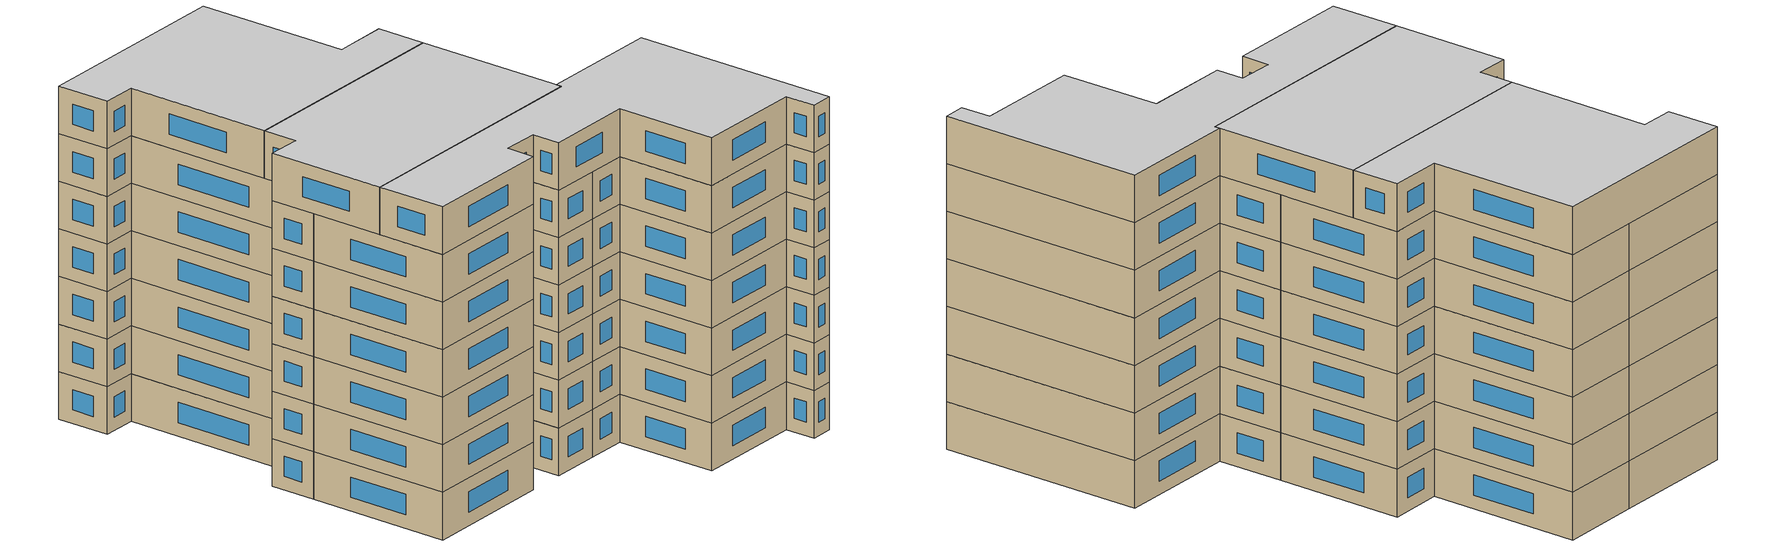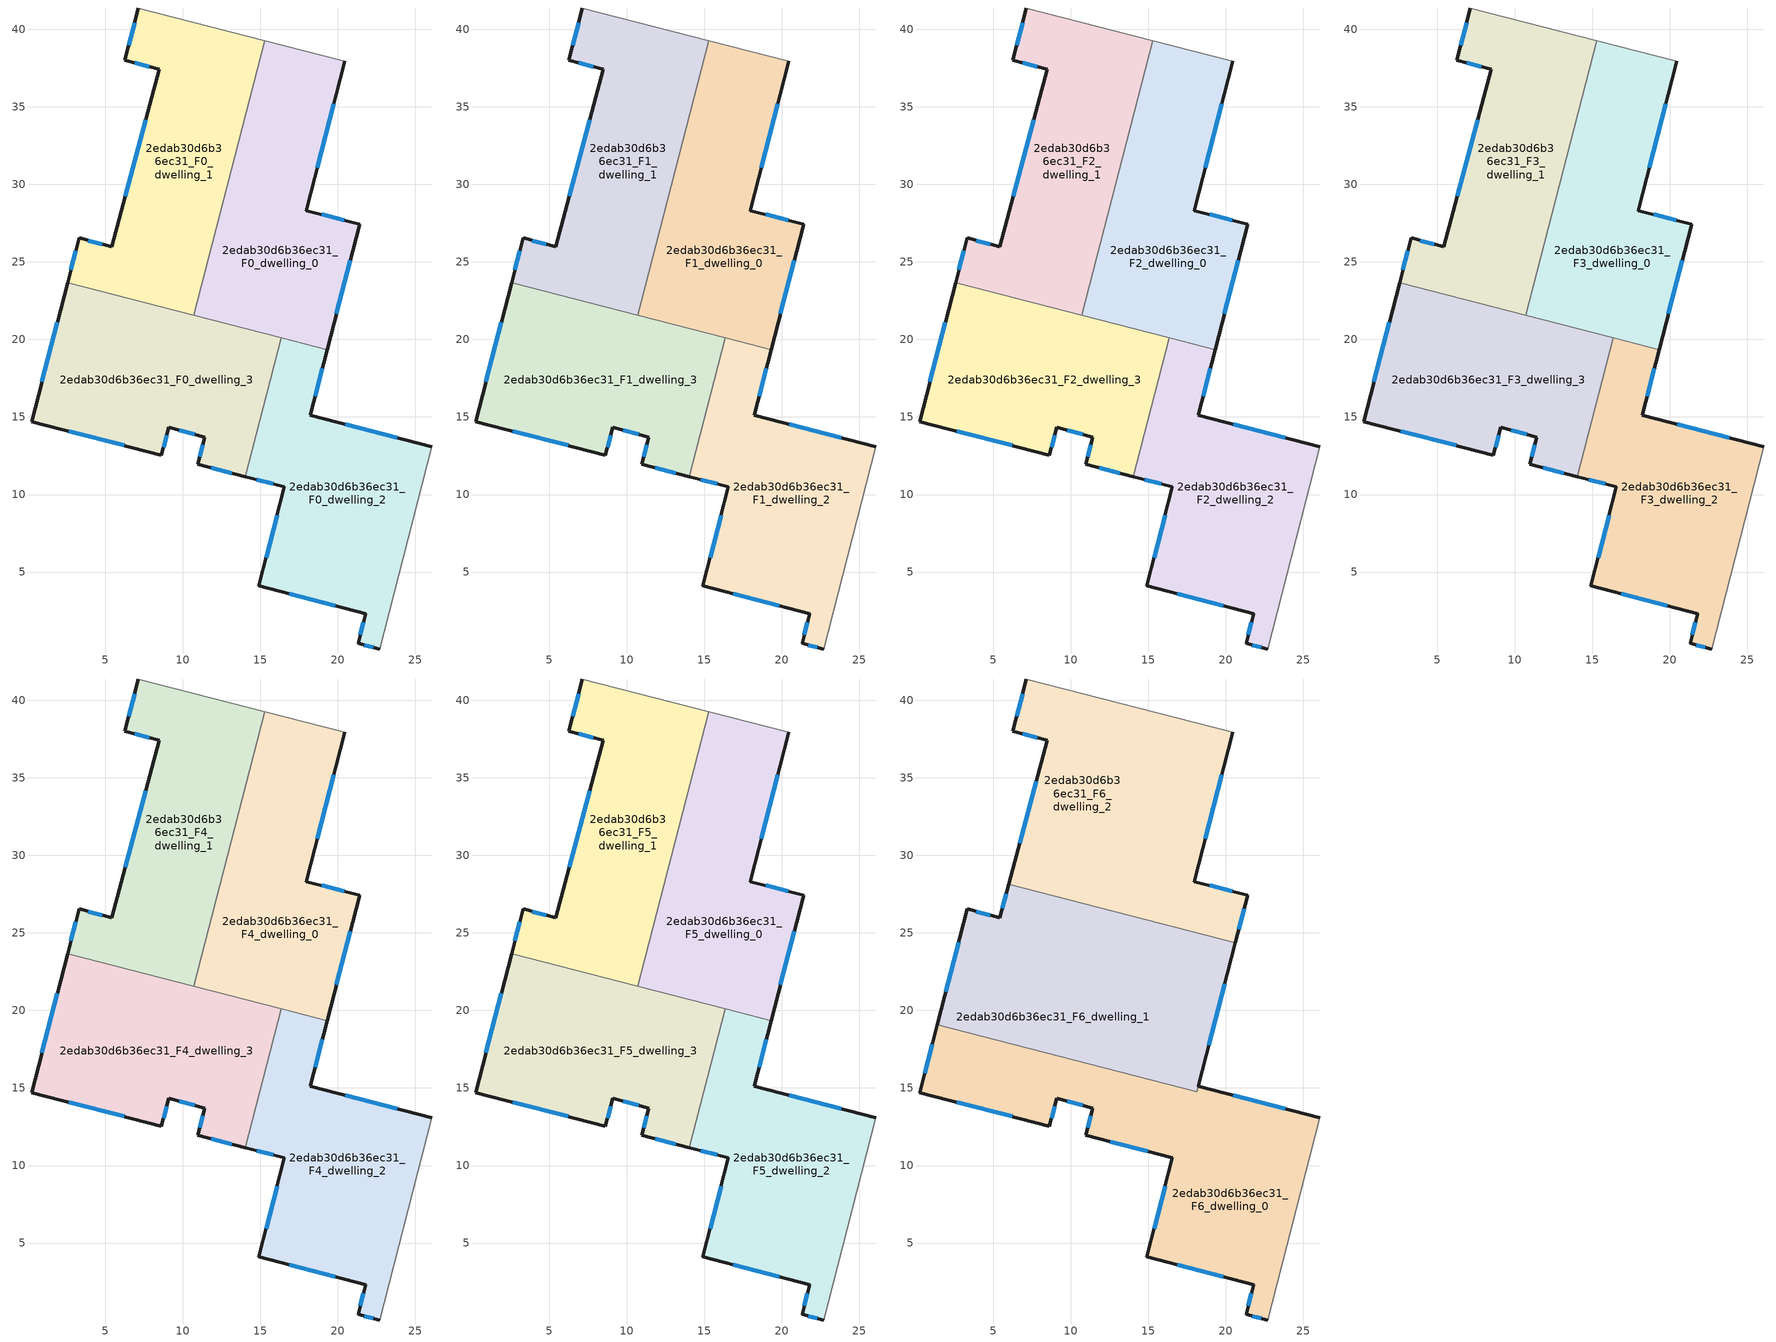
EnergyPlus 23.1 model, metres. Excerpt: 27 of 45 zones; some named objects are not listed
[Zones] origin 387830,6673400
2edab30d6b36ec31_F0_dwelling_0
 floor ground (EU_floor_Construction): 20.46,37.94 17.98,28.31 21.41,27.43 19.32,19.35 10.72,21.57 15.28,39.28 z0
 wall outside (EU_wall_Construction): 19.32,19.35 21.41,27.43 17.98,28.31 20.46,37.94 z0:3
 wall adiabatic (EU_wall_Construction): 20.46,37.94 15.28,39.28 z0:3
 wall to 2edab30d6b36ec31_F0_dwelling_1 (EU_wall_Construction): 15.28,39.28 10.72,21.57 z0:3
 wall to 2edab30d6b36ec31_F0_dwelling_3 (EU_wall_Construction): 10.72,21.57 16.35,20.11 z0:3
 wall to 2edab30d6b36ec31_F0_dwelling_2 (EU_wall_Construction): 16.35,20.11 19.32,19.35 z0:3
 window (EU_Window_Construction): 18.69,31.06 19.75,35.19 / 20.43,27.68 18.96,28.06 / 19.92,21.66 20.81,25.12 z0.86:2.14
2edab30d6b36ec31_F0_dwelling_1
 floor ground (EU_floor_Construction): 15.28,39.28 10.72,21.57 2.57,23.67 3.32,26.55 5.42,25.97 8.49,37.43 6.27,38 7.14,41.38 z0
 wall outside (EU_wall_Construction): 7.14,41.38 6.27,38 8.49,37.43 5.42,25.97 3.32,26.55 2.57,23.67 z0:3
 wall adiabatic (EU_wall_Construction): 15.28,39.28 7.14,41.38 z0:3
 wall to 2edab30d6b36ec31_F0_dwelling_3 (EU_wall_Construction): 2.57,23.67 10.72,21.57 z0:3
 window (EU_Window_Construction): 7.61,34.15 6.3,29.24 / 6.9,37.84 7.85,37.59 / 6.89,40.41 6.52,38.96 / 3.1,25.72 2.79,24.49 / 4.82,26.13 3.92,26.38 z0.86:2.14
2edab30d6b36ec31_F0_dwelling_2
 floor ground (EU_floor_Construction): 19.32,19.35 18.23,15.12 26.06,13.1 22.7,0.04 21.31,0.39 21.79,2.33 14.91,4.1 16.55,10.5 14.04,11.15 16.35,20.11 z0
 wall outside (EU_wall_Construction): 14.04,11.15 16.55,10.5 14.91,4.1 21.79,2.33 21.31,0.39 22.7,0.04 / 26.06,13.1 18.23,15.12 19.32,19.35 z0:3
 wall to 2edab30d6b36ec31_F0_dwelling_3 (EU_wall_Construction): 16.35,20.11 14.04,11.15 z0:3
 wall adiabatic (EU_wall_Construction): 22.7,0.04 26.06,13.1 z0:3
 window (EU_Window_Construction): 21.65,1.77 21.45,0.95 / 16.87,3.59 19.82,2.83 / 16.08,8.67 15.38,5.93 / 14.76,10.96 15.84,10.69 / 18.54,16.32 19.01,18.14 / 23.82,13.67 20.47,14.54 / 21.7,0.29 22.3,0.14 z0.86:2.14
2edab30d6b36ec31_F0_dwelling_3
 floor ground (EU_floor_Construction): 16.35,20.11 14.04,11.15 10.97,11.94 11.42,13.71 9.11,14.33 8.62,12.54 0.26,14.7 2.57,23.67 z0
 wall outside (EU_wall_Construction): 2.57,23.67 0.26,14.7 8.62,12.54 9.11,14.33 11.42,13.71 10.97,11.94 14.04,11.15 z0:3
 window (EU_Window_Construction): 8.76,13.06 8.97,13.82 / 2.65,14.08 6.23,13.16 / 1.91,21.1 0.92,17.26 / 11.84,11.71 13.16,11.37 / 11.29,13.2 11.1,12.44 / 9.77,14.15 10.76,13.89 z0.86:2.14
2edab30d6b36ec31_F1_dwelling_0
 floor to 2edab30d6b36ec31_F0_dwelling_0 (EU_floor_Construction): 20.46,37.94 17.98,28.31 21.41,27.43 19.32,19.35 10.72,21.57 15.28,39.28 z3
 wall outside (EU_wall_Construction): 19.32,19.35 21.41,27.43 17.98,28.31 20.46,37.94 z3:6
 wall adiabatic (EU_wall_Construction): 20.46,37.94 15.28,39.28 z3:6
 wall to 2edab30d6b36ec31_F1_dwelling_1 (EU_wall_Construction): 15.28,39.28 10.72,21.57 z3:6
 wall to 2edab30d6b36ec31_F1_dwelling_3 (EU_wall_Construction): 10.72,21.57 16.35,20.11 z3:6
 wall to 2edab30d6b36ec31_F1_dwelling_2 (EU_wall_Construction): 16.35,20.11 19.32,19.35 z3:6
 window (EU_Window_Construction): 18.69,31.06 19.75,35.19 / 20.43,27.68 18.96,28.06 / 19.92,21.66 20.81,25.12 z3.86:5.14
2edab30d6b36ec31_F1_dwelling_1
 floor to 2edab30d6b36ec31_F0_dwelling_1 (EU_floor_Construction): 15.28,39.28 10.72,21.57 2.57,23.67 3.32,26.55 5.42,25.97 8.49,37.43 6.27,38 7.14,41.38 z3
 wall outside (EU_wall_Construction): 7.14,41.38 6.27,38 8.49,37.43 5.42,25.97 3.32,26.55 2.57,23.67 z3:6
 wall adiabatic (EU_wall_Construction): 15.28,39.28 7.14,41.38 z3:6
 wall to 2edab30d6b36ec31_F1_dwelling_3 (EU_wall_Construction): 2.57,23.67 10.72,21.57 z3:6
 window (EU_Window_Construction): 7.61,34.15 6.3,29.24 / 6.9,37.84 7.85,37.59 / 6.89,40.41 6.52,38.96 / 3.1,25.72 2.79,24.49 / 4.82,26.13 3.92,26.38 z3.86:5.14
2edab30d6b36ec31_F1_dwelling_2
 floor to 2edab30d6b36ec31_F0_dwelling_2 (EU_floor_Construction): 19.32,19.35 18.23,15.12 26.06,13.1 22.7,0.04 21.31,0.39 21.79,2.33 14.91,4.1 16.55,10.5 14.04,11.15 16.35,20.11 z3
 wall outside (EU_wall_Construction): 14.04,11.15 16.55,10.5 14.91,4.1 21.79,2.33 21.31,0.39 22.7,0.04 / 26.06,13.1 18.23,15.12 19.32,19.35 z3:6
 wall to 2edab30d6b36ec31_F1_dwelling_3 (EU_wall_Construction): 16.35,20.11 14.04,11.15 z3:6
 wall adiabatic (EU_wall_Construction): 22.7,0.04 26.06,13.1 z3:6
 window (EU_Window_Construction): 21.65,1.77 21.45,0.95 / 16.87,3.59 19.82,2.83 / 16.08,8.67 15.38,5.93 / 14.76,10.96 15.84,10.69 / 18.54,16.32 19.01,18.14 / 23.82,13.67 20.47,14.54 / 21.7,0.29 22.3,0.14 z3.86:5.14
2edab30d6b36ec31_F1_dwelling_3
 floor to 2edab30d6b36ec31_F0_dwelling_3 (EU_floor_Construction): 16.35,20.11 14.04,11.15 10.97,11.94 11.42,13.71 9.11,14.33 8.62,12.54 0.26,14.7 2.57,23.67 z3
 wall outside (EU_wall_Construction): 2.57,23.67 0.26,14.7 8.62,12.54 9.11,14.33 11.42,13.71 10.97,11.94 14.04,11.15 z3:6
 window (EU_Window_Construction): 8.76,13.06 8.97,13.82 / 2.65,14.08 6.23,13.16 / 1.91,21.1 0.92,17.26 / 11.84,11.71 13.16,11.37 / 11.29,13.2 11.1,12.44 / 9.77,14.15 10.76,13.89 z3.86:5.14
2edab30d6b36ec31_F2_dwelling_0
 floor to 2edab30d6b36ec31_F1_dwelling_0 (EU_floor_Construction): 20.46,37.94 17.98,28.31 21.41,27.43 19.32,19.35 10.72,21.57 15.28,39.28 z6
 wall outside (EU_wall_Construction): 19.32,19.35 21.41,27.43 17.98,28.31 20.46,37.94 z6:9
 wall adiabatic (EU_wall_Construction): 20.46,37.94 15.28,39.28 z6:9
 wall to 2edab30d6b36ec31_F2_dwelling_1 (EU_wall_Construction): 15.28,39.28 10.72,21.57 z6:9
 wall to 2edab30d6b36ec31_F2_dwelling_3 (EU_wall_Construction): 10.72,21.57 16.35,20.11 z6:9
 wall to 2edab30d6b36ec31_F2_dwelling_2 (EU_wall_Construction): 16.35,20.11 19.32,19.35 z6:9
 window (EU_Window_Construction): 18.69,31.06 19.75,35.19 / 20.43,27.68 18.96,28.06 / 19.92,21.66 20.81,25.12 z6.86:8.14
2edab30d6b36ec31_F2_dwelling_1
 floor to 2edab30d6b36ec31_F1_dwelling_1 (EU_floor_Construction): 15.28,39.28 10.72,21.57 2.57,23.67 3.32,26.55 5.42,25.97 8.49,37.43 6.27,38 7.14,41.38 z6
 wall outside (EU_wall_Construction): 7.14,41.38 6.27,38 8.49,37.43 5.42,25.97 3.32,26.55 2.57,23.67 z6:9
 wall adiabatic (EU_wall_Construction): 15.28,39.28 7.14,41.38 z6:9
 wall to 2edab30d6b36ec31_F2_dwelling_3 (EU_wall_Construction): 2.57,23.67 10.72,21.57 z6:9
 window (EU_Window_Construction): 7.61,34.15 6.3,29.24 / 6.9,37.84 7.85,37.59 / 6.89,40.41 6.52,38.96 / 3.1,25.72 2.79,24.49 / 4.82,26.13 3.92,26.38 z6.86:8.14
2edab30d6b36ec31_F2_dwelling_2
 floor to 2edab30d6b36ec31_F1_dwelling_2 (EU_floor_Construction): 19.32,19.35 18.23,15.12 26.06,13.1 22.7,0.04 21.31,0.39 21.79,2.33 14.91,4.1 16.55,10.5 14.04,11.15 16.35,20.11 z6
 wall outside (EU_wall_Construction): 14.04,11.15 16.55,10.5 14.91,4.1 21.79,2.33 21.31,0.39 22.7,0.04 / 26.06,13.1 18.23,15.12 19.32,19.35 z6:9
 wall to 2edab30d6b36ec31_F2_dwelling_3 (EU_wall_Construction): 16.35,20.11 14.04,11.15 z6:9
 wall adiabatic (EU_wall_Construction): 22.7,0.04 26.06,13.1 z6:9
 window (EU_Window_Construction): 21.65,1.77 21.45,0.95 / 16.87,3.59 19.82,2.83 / 16.08,8.67 15.38,5.93 / 14.76,10.96 15.84,10.69 / 18.54,16.32 19.01,18.14 / 23.82,13.67 20.47,14.54 / 21.7,0.29 22.3,0.14 z6.86:8.14
2edab30d6b36ec31_F2_dwelling_3
 floor to 2edab30d6b36ec31_F1_dwelling_3 (EU_floor_Construction): 16.35,20.11 14.04,11.15 10.97,11.94 11.42,13.71 9.11,14.33 8.62,12.54 0.26,14.7 2.57,23.67 z6
 wall outside (EU_wall_Construction): 2.57,23.67 0.26,14.7 8.62,12.54 9.11,14.33 11.42,13.71 10.97,11.94 14.04,11.15 z6:9
 window (EU_Window_Construction): 8.76,13.06 8.97,13.82 / 2.65,14.08 6.23,13.16 / 1.91,21.1 0.92,17.26 / 11.84,11.71 13.16,11.37 / 11.29,13.2 11.1,12.44 / 9.77,14.15 10.76,13.89 z6.86:8.14
2edab30d6b36ec31_F3_dwelling_0
 floor to 2edab30d6b36ec31_F2_dwelling_0 (EU_floor_Construction): 20.46,37.94 17.98,28.31 21.41,27.43 19.32,19.35 10.72,21.57 15.28,39.28 z9
 wall outside (EU_wall_Construction): 19.32,19.35 21.41,27.43 17.98,28.31 20.46,37.94 z9:12
 wall adiabatic (EU_wall_Construction): 20.46,37.94 15.28,39.28 z9:12
 wall to 2edab30d6b36ec31_F3_dwelling_1 (EU_wall_Construction): 15.28,39.28 10.72,21.57 z9:12
 wall to 2edab30d6b36ec31_F3_dwelling_3 (EU_wall_Construction): 10.72,21.57 16.35,20.11 z9:12
 wall to 2edab30d6b36ec31_F3_dwelling_2 (EU_wall_Construction): 16.35,20.11 19.32,19.35 z9:12
 window (EU_Window_Construction): 18.69,31.06 19.75,35.19 / 20.43,27.68 18.96,28.06 / 19.92,21.66 20.81,25.12 z9.86:11.14
2edab30d6b36ec31_F3_dwelling_1
 floor to 2edab30d6b36ec31_F2_dwelling_1 (EU_floor_Construction): 15.28,39.28 10.72,21.57 2.57,23.67 3.32,26.55 5.42,25.97 8.49,37.43 6.27,38 7.14,41.38 z9
 wall outside (EU_wall_Construction): 7.14,41.38 6.27,38 8.49,37.43 5.42,25.97 3.32,26.55 2.57,23.67 z9:12
 wall adiabatic (EU_wall_Construction): 15.28,39.28 7.14,41.38 z9:12
 wall to 2edab30d6b36ec31_F3_dwelling_3 (EU_wall_Construction): 2.57,23.67 10.72,21.57 z9:12
 window (EU_Window_Construction): 7.61,34.15 6.3,29.24 / 6.9,37.84 7.85,37.59 / 6.89,40.41 6.52,38.96 / 3.1,25.72 2.79,24.49 / 4.82,26.13 3.92,26.38 z9.86:11.14
2edab30d6b36ec31_F3_dwelling_2
 floor to 2edab30d6b36ec31_F2_dwelling_2 (EU_floor_Construction): 19.32,19.35 18.23,15.12 26.06,13.1 22.7,0.04 21.31,0.39 21.79,2.33 14.91,4.1 16.55,10.5 14.04,11.15 16.35,20.11 z9
 wall outside (EU_wall_Construction): 14.04,11.15 16.55,10.5 14.91,4.1 21.79,2.33 21.31,0.39 22.7,0.04 / 26.06,13.1 18.23,15.12 19.32,19.35 z9:12
 wall to 2edab30d6b36ec31_F3_dwelling_3 (EU_wall_Construction): 16.35,20.11 14.04,11.15 z9:12
 wall adiabatic (EU_wall_Construction): 22.7,0.04 26.06,13.1 z9:12
 window (EU_Window_Construction): 21.65,1.77 21.45,0.95 / 16.87,3.59 19.82,2.83 / 16.08,8.67 15.38,5.93 / 14.76,10.96 15.84,10.69 / 18.54,16.32 19.01,18.14 / 23.82,13.67 20.47,14.54 / 21.7,0.29 22.3,0.14 z9.86:11.14
2edab30d6b36ec31_F3_dwelling_3
 floor to 2edab30d6b36ec31_F2_dwelling_3 (EU_floor_Construction): 16.35,20.11 14.04,11.15 10.97,11.94 11.42,13.71 9.11,14.33 8.62,12.54 0.26,14.7 2.57,23.67 z9
 wall outside (EU_wall_Construction): 2.57,23.67 0.26,14.7 8.62,12.54 9.11,14.33 11.42,13.71 10.97,11.94 14.04,11.15 z9:12
 window (EU_Window_Construction): 8.76,13.06 8.97,13.82 / 2.65,14.08 6.23,13.16 / 1.91,21.1 0.92,17.26 / 11.84,11.71 13.16,11.37 / 11.29,13.2 11.1,12.44 / 9.77,14.15 10.76,13.89 z9.86:11.14
2edab30d6b36ec31_F4_dwelling_0
 floor to 2edab30d6b36ec31_F3_dwelling_0 (EU_floor_Construction): 20.46,37.94 17.98,28.31 21.41,27.43 19.32,19.35 10.72,21.57 15.28,39.28 z12
 wall outside (EU_wall_Construction): 19.32,19.35 21.41,27.43 17.98,28.31 20.46,37.94 z12:15
 wall adiabatic (EU_wall_Construction): 20.46,37.94 15.28,39.28 z12:15
 wall to 2edab30d6b36ec31_F4_dwelling_1 (EU_wall_Construction): 15.28,39.28 10.72,21.57 z12:15
 wall to 2edab30d6b36ec31_F4_dwelling_3 (EU_wall_Construction): 10.72,21.57 16.35,20.11 z12:15
 wall to 2edab30d6b36ec31_F4_dwelling_2 (EU_wall_Construction): 16.35,20.11 19.32,19.35 z12:15
 window (EU_Window_Construction): 18.69,31.06 19.75,35.19 / 20.43,27.68 18.96,28.06 / 19.92,21.66 20.81,25.12 z12.86:14.14
2edab30d6b36ec31_F4_dwelling_1
 floor to 2edab30d6b36ec31_F3_dwelling_1 (EU_floor_Construction): 15.28,39.28 10.72,21.57 2.57,23.67 3.32,26.55 5.42,25.97 8.49,37.43 6.27,38 7.14,41.38 z12
 wall outside (EU_wall_Construction): 7.14,41.38 6.27,38 8.49,37.43 5.42,25.97 3.32,26.55 2.57,23.67 z12:15
 wall adiabatic (EU_wall_Construction): 15.28,39.28 7.14,41.38 z12:15
 wall to 2edab30d6b36ec31_F4_dwelling_3 (EU_wall_Construction): 2.57,23.67 10.72,21.57 z12:15
 window (EU_Window_Construction): 7.61,34.15 6.3,29.24 / 6.9,37.84 7.85,37.59 / 6.89,40.41 6.52,38.96 / 3.1,25.72 2.79,24.49 / 4.82,26.13 3.92,26.38 z12.86:14.14
2edab30d6b36ec31_F4_dwelling_2
 floor to 2edab30d6b36ec31_F3_dwelling_2 (EU_floor_Construction): 19.32,19.35 18.23,15.12 26.06,13.1 22.7,0.04 21.31,0.39 21.79,2.33 14.91,4.1 16.55,10.5 14.04,11.15 16.35,20.11 z12
 wall outside (EU_wall_Construction): 14.04,11.15 16.55,10.5 14.91,4.1 21.79,2.33 21.31,0.39 22.7,0.04 / 26.06,13.1 18.23,15.12 19.32,19.35 z12:15
 wall to 2edab30d6b36ec31_F4_dwelling_3 (EU_wall_Construction): 16.35,20.11 14.04,11.15 z12:15
 wall adiabatic (EU_wall_Construction): 22.7,0.04 26.06,13.1 z12:15
 window (EU_Window_Construction): 21.65,1.77 21.45,0.95 / 16.87,3.59 19.82,2.83 / 16.08,8.67 15.38,5.93 / 14.76,10.96 15.84,10.69 / 18.54,16.32 19.01,18.14 / 23.82,13.67 20.47,14.54 / 21.7,0.29 22.3,0.14 z12.86:14.14
2edab30d6b36ec31_F4_dwelling_3
 floor to 2edab30d6b36ec31_F3_dwelling_3 (EU_floor_Construction): 16.35,20.11 14.04,11.15 10.97,11.94 11.42,13.71 9.11,14.33 8.62,12.54 0.26,14.7 2.57,23.67 z12
 wall outside (EU_wall_Construction): 2.57,23.67 0.26,14.7 8.62,12.54 9.11,14.33 11.42,13.71 10.97,11.94 14.04,11.15 z12:15
 window (EU_Window_Construction): 8.76,13.06 8.97,13.82 / 2.65,14.08 6.23,13.16 / 1.91,21.1 0.92,17.26 / 11.84,11.71 13.16,11.37 / 11.29,13.2 11.1,12.44 / 9.77,14.15 10.76,13.89 z12.86:14.14
2edab30d6b36ec31_F5_dwelling_0
 floor to 2edab30d6b36ec31_F4_dwelling_0 (EU_floor_Construction): 20.46,37.94 17.98,28.31 21.41,27.43 19.32,19.35 10.72,21.57 15.28,39.28 z15
 wall outside (EU_wall_Construction): 19.32,19.35 21.41,27.43 17.98,28.31 20.46,37.94 z15:18
 wall adiabatic (EU_wall_Construction): 20.46,37.94 15.28,39.28 z15:18
 wall to 2edab30d6b36ec31_F5_dwelling_1 (EU_wall_Construction): 15.28,39.28 10.72,21.57 z15:18
 wall to 2edab30d6b36ec31_F5_dwelling_3 (EU_wall_Construction): 10.72,21.57 16.35,20.11 z15:18
 wall to 2edab30d6b36ec31_F5_dwelling_2 (EU_wall_Construction): 16.35,20.11 19.32,19.35 z15:18
 window (EU_Window_Construction): 18.69,31.06 19.75,35.19 / 20.43,27.68 18.96,28.06 / 19.92,21.66 20.81,25.12 z15.86:17.14
2edab30d6b36ec31_F5_dwelling_1
 floor to 2edab30d6b36ec31_F4_dwelling_1 (EU_floor_Construction): 15.28,39.28 10.72,21.57 2.57,23.67 3.32,26.55 5.42,25.97 8.49,37.43 6.27,38 7.14,41.38 z15
 wall outside (EU_wall_Construction): 7.14,41.38 6.27,38 8.49,37.43 5.42,25.97 3.32,26.55 2.57,23.67 z15:18
 wall adiabatic (EU_wall_Construction): 15.28,39.28 7.14,41.38 z15:18
 wall to 2edab30d6b36ec31_F5_dwelling_3 (EU_wall_Construction): 2.57,23.67 10.72,21.57 z15:18
 window (EU_Window_Construction): 7.61,34.15 6.3,29.24 / 6.9,37.84 7.85,37.59 / 6.89,40.41 6.52,38.96 / 3.1,25.72 2.79,24.49 / 4.82,26.13 3.92,26.38 z15.86:17.14
2edab30d6b36ec31_F5_dwelling_2
 floor to 2edab30d6b36ec31_F4_dwelling_2 (EU_floor_Construction): 19.32,19.35 18.23,15.12 26.06,13.1 22.7,0.04 21.31,0.39 21.79,2.33 14.91,4.1 16.55,10.5 14.04,11.15 16.35,20.11 z15
 wall outside (EU_wall_Construction): 14.04,11.15 16.55,10.5 14.91,4.1 21.79,2.33 21.31,0.39 22.7,0.04 / 26.06,13.1 18.23,15.12 19.32,19.35 z15:18
 wall to 2edab30d6b36ec31_F5_dwelling_3 (EU_wall_Construction): 16.35,20.11 14.04,11.15 z15:18
 wall adiabatic (EU_wall_Construction): 22.7,0.04 26.06,13.1 z15:18
 window (EU_Window_Construction): 21.65,1.77 21.45,0.95 / 16.87,3.59 19.82,2.83 / 16.08,8.67 15.38,5.93 / 14.76,10.96 15.84,10.69 / 18.54,16.32 19.01,18.14 / 23.82,13.67 20.47,14.54 / 21.7,0.29 22.3,0.14 z15.86:17.14
2edab30d6b36ec31_F5_dwelling_3
 floor to 2edab30d6b36ec31_F4_dwelling_3 (EU_floor_Construction): 16.35,20.11 14.04,11.15 10.97,11.94 11.42,13.71 9.11,14.33 8.62,12.54 0.26,14.7 2.57,23.67 z15
 wall outside (EU_wall_Construction): 2.57,23.67 0.26,14.7 8.62,12.54 9.11,14.33 11.42,13.71 10.97,11.94 14.04,11.15 z15:18
 window (EU_Window_Construction): 8.76,13.06 8.97,13.82 / 2.65,14.08 6.23,13.16 / 1.91,21.1 0.92,17.26 / 11.84,11.71 13.16,11.37 / 11.29,13.2 11.1,12.44 / 9.77,14.15 10.76,13.89 z15.86:17.14
2edab30d6b36ec31_F6_dwelling_0
 floor to 2edab30d6b36ec31_F5_dwelling_2 (EU_floor_Construction): 26.06,13.1 22.7,0.04 21.31,0.39 21.79,2.33 14.91,4.1 16.55,10.5 14.04,11.15 15.17,15.53 18.14,14.76 18.23,15.12 z18
 floor to 2edab30d6b36ec31_F5_dwelling_3 (EU_floor_Construction): 15.17,15.53 14.04,11.15 10.97,11.94 11.42,13.71 9.11,14.33 8.62,12.54 0.26,14.7 1.39,19.08 z18
 wall outside (EU_wall_Construction): 1.39,19.08 0.26,14.7 8.62,12.54 9.11,14.33 11.42,13.71 10.97,11.94 16.55,10.5 14.91,4.1 21.79,2.33 21.31,0.39 22.7,0.04 / 26.06,13.1 18.23,15.12 z18:21
 wall to 2edab30d6b36ec31_F6_dwelling_1 (EU_wall_Construction): 18.23,15.12 18.14,14.76 / 18.13,14.76 1.39,19.08 z18:21
 wall adiabatic (EU_wall_Construction): 22.7,0.04 26.06,13.1 z18:21
 window (EU_Window_Construction): 16.08,8.67 15.38,5.93 / 12.56,11.53 14.96,10.91 / 11.29,13.2 11.1,12.44 / 9.77,14.15 10.76,13.89 / 8.76,13.06 8.97,13.82 / 2.65,14.08 6.23,13.16 / 1.07,17.83 0.58,15.95 / 23.82,13.67 20.47,14.54 / 21.7,0.29 22.3,0.14 / 21.65,1.77 21.45,0.95 / 16.87,3.59 19.82,2.83 z18.86:20.14
 ceiling to 2edab30d6b36ec31_F7_dwelling_0 (EU_floor_Construction): 22.7,0.04 26.06,13.1 18.23,15.12 18.14,14.76 1.39,19.08 0.26,14.7 8.62,12.54 9.11,14.33 11.42,13.71 10.97,11.94 16.55,10.5 14.91,4.1 21.79,2.33 21.31,0.39 z21
2edab30d6b36ec31_F6_dwelling_1
 floor to 2edab30d6b36ec31_F5_dwelling_1 (EU_floor_Construction): 12.01,26.59 10.72,21.57 2.57,23.66 3.32,26.55 5.42,25.97 6,28.14 z18
 floor to 2edab30d6b36ec31_F5_dwelling_3 (EU_floor_Construction): 16.35,20.11 15.17,15.53 1.39,19.08 2.57,23.66 z18
 floor to 2edab30d6b36ec31_F5_dwelling_0 (EU_floor_Construction): 20.62,24.37 19.32,19.35 10.72,21.57 12.01,26.59 z18
 floor to 2edab30d6b36ec31_F5_dwelling_2 (EU_floor_Construction): 19.32,19.35 18.14,14.76 15.17,15.53 16.35,20.11 z18
 wall outside (EU_wall_Construction): 6,28.14 5.42,25.97 3.32,26.55 1.39,19.08 / 18.23,15.12 20.62,24.37 z18:21
 wall to 2edab30d6b36ec31_F6_dwelling_2 (EU_wall_Construction): 20.62,24.37 6,28.14 z18:21
 window (EU_Window_Construction): 2.77,24.41 1.94,21.21 / 4.82,26.13 3.92,26.38 / 5.83,27.52 5.58,26.59 / 18.91,17.76 19.94,21.73 z18.86:20.14
 ceiling to 2edab30d6b36ec31_F7_dwelling_1 (EU_floor_Construction): 18.13,14.76 20.62,24.37 6,28.14 5.42,25.97 3.32,26.55 1.39,19.08 z21
2edab30d6b36ec31_F6_dwelling_2
 floor to 2edab30d6b36ec31_F5_dwelling_0 (EU_floor_Construction): 20.46,37.94 17.98,28.31 21.41,27.43 20.62,24.37 12.01,26.59 15.28,39.28 z18
 floor to 2edab30d6b36ec31_F5_dwelling_1 (EU_floor_Construction): 15.28,39.28 12.01,26.59 6,28.14 8.49,37.43 6.27,38 7.14,41.38 z18
 wall outside (EU_wall_Construction): 7.14,41.38 6.27,38 8.49,37.43 6,28.14 / 20.62,24.37 21.41,27.43 17.98,28.31 20.46,37.94 z18:21
 wall adiabatic (EU_wall_Construction): 20.46,37.94 7.14,41.38 z18:21
 window (EU_Window_Construction): 7.78,34.77 6.71,30.8 / 6.9,37.84 7.85,37.59 / 6.89,40.41 6.52,38.96 / 18.69,31.06 19.75,35.19 / 20.43,27.68 18.96,28.06 / 20.84,25.25 21.18,26.56 z18.86:20.14
 ceiling to 2edab30d6b36ec31_F7_dwelling_2 (EU_floor_Construction): 20.62,24.37 21.41,27.43 17.98,28.31 20.46,37.94 7.14,41.38 6.27,38 8.49,37.43 6,28.14 z21
[Building]
EU S2 Campaign: North Axis=0; Terrain=City; Solar Distribution=FullExterior
[Site:Location]
Helsinki-Vantaa.AP: Latitude=60.317; Longitude=24.963; Time Zone=2; Elevation=54.6
[SizingPeriod:WeatherFileDays]
AnnualSizingPeriod: Begin Month=1; Begin Day of Month=1; End Month=12; End Day of Month=31; Day of Week for Start Day=Monday; Use Weather File Daylight Saving Period=No; Use Weather File Rain and Snow Indicators=No
[MATERIAL]
EU_InternalMass_Material: Roughness=MediumRough; Thickness=0.1; Conductivity=1; Density=1800; Specific Heat=900; Thermal Absorptance=0.9; Solar Absorptance=0.7; Visible Absorptance=0.7
[MATERIAL:NOMASS] Roughness=MediumRough; Thermal Absorptance=0.9; Solar Absorptance=0.7; Visible Absorptance=0.7
Name | Thermal Resistance
EU_wall_NoMass | 5.91765
EU_floor_NoMass | 6.2875
[WINDOWMATERIAL:SIMPLEGLAZINGSYSTEM]
EU_Window_SimpleGlazing: UFactor=0.994035; Solar Heat Gain Coefficient=0.7; Visible Transmittance=0.7
[CONSTRUCTION]
EU_wall_Construction: EU_wall_NoMass
EU_floor_Construction: EU_floor_NoMass
EU_Window_Construction: EU_Window_SimpleGlazing
EU_InternalMass_Construction: EU_InternalMass_Material
[ZONE] Type=1; Multiplier=1; Ceiling Height=autocalculate; Floor Area=autocalculate; Part of Total Floor Area=Yes
Name | Volume
2edab30d6b36ec31_F0_dwelling_0; 2edab30d6b36ec31_F1_dwelling_0; 2edab30d6b36ec31_F2_dwelling_0; 2edab30d6b36ec31_F3_dwelling_0; 2edab30d6b36ec31_F4_dwelling_0; 2edab30d6b36ec31_F5_dwelling_0 | 381.964
2edab30d6b36ec31_F6_dwelling_0 | 518.182
2edab30d6b36ec31_F0_dwelling_1; 2edab30d6b36ec31_F1_dwelling_1; 2edab30d6b36ec31_F2_dwelling_1; 2edab30d6b36ec31_F3_dwelling_1; 2edab30d6b36ec31_F4_dwelling_1; 2edab30d6b36ec31_F5_dwelling_1 | 381.968
2edab30d6b36ec31_F6_dwelling_1 | 500.386
2edab30d6b36ec31_F0_dwelling_2; 2edab30d6b36ec31_F1_dwelling_2; 2edab30d6b36ec31_F2_dwelling_2; 2edab30d6b36ec31_F3_dwelling_2; 2edab30d6b36ec31_F4_dwelling_2; 2edab30d6b36ec31_F5_dwelling_2 | 381.967
2edab30d6b36ec31_F6_dwelling_2 | 509.284
2edab30d6b36ec31_F0_dwelling_3; 2edab30d6b36ec31_F1_dwelling_3; 2edab30d6b36ec31_F2_dwelling_3; 2edab30d6b36ec31_F3_dwelling_3; 2edab30d6b36ec31_F4_dwelling_3; 2edab30d6b36ec31_F5_dwelling_3 | 381.9375
[INTERNALMASS] Construction=EU_InternalMass_Construction
Name | Zone or ZoneList | Surface Area
2edab30d6b36ec31_F0_dwelling_0_EU_InternalMass | 2edab30d6b36ec31_F0_dwelling_0 | 127.321
2edab30d6b36ec31_F0_dwelling_1_EU_InternalMass | 2edab30d6b36ec31_F0_dwelling_1 | 127.322
2edab30d6b36ec31_F0_dwelling_2_EU_InternalMass | 2edab30d6b36ec31_F0_dwelling_2 | 127.323
2edab30d6b36ec31_F0_dwelling_3_EU_InternalMass | 2edab30d6b36ec31_F0_dwelling_3 | 127.313
2edab30d6b36ec31_F1_dwelling_0_EU_InternalMass | 2edab30d6b36ec31_F1_dwelling_0 | 127.321
2edab30d6b36ec31_F1_dwelling_1_EU_InternalMass | 2edab30d6b36ec31_F1_dwelling_1 | 127.322
2edab30d6b36ec31_F1_dwelling_2_EU_InternalMass | 2edab30d6b36ec31_F1_dwelling_2 | 127.323
2edab30d6b36ec31_F1_dwelling_3_EU_InternalMass | 2edab30d6b36ec31_F1_dwelling_3 | 127.313
2edab30d6b36ec31_F2_dwelling_0_EU_InternalMass | 2edab30d6b36ec31_F2_dwelling_0 | 127.321
2edab30d6b36ec31_F2_dwelling_1_EU_InternalMass | 2edab30d6b36ec31_F2_dwelling_1 | 127.322
2edab30d6b36ec31_F2_dwelling_2_EU_InternalMass | 2edab30d6b36ec31_F2_dwelling_2 | 127.323
2edab30d6b36ec31_F2_dwelling_3_EU_InternalMass | 2edab30d6b36ec31_F2_dwelling_3 | 127.313
2edab30d6b36ec31_F3_dwelling_0_EU_InternalMass | 2edab30d6b36ec31_F3_dwelling_0 | 127.321
2edab30d6b36ec31_F3_dwelling_1_EU_InternalMass | 2edab30d6b36ec31_F3_dwelling_1 | 127.322
2edab30d6b36ec31_F3_dwelling_2_EU_InternalMass | 2edab30d6b36ec31_F3_dwelling_2 | 127.323
2edab30d6b36ec31_F3_dwelling_3_EU_InternalMass | 2edab30d6b36ec31_F3_dwelling_3 | 127.313
2edab30d6b36ec31_F4_dwelling_0_EU_InternalMass | 2edab30d6b36ec31_F4_dwelling_0 | 127.321
2edab30d6b36ec31_F4_dwelling_1_EU_InternalMass | 2edab30d6b36ec31_F4_dwelling_1 | 127.322
2edab30d6b36ec31_F4_dwelling_2_EU_InternalMass | 2edab30d6b36ec31_F4_dwelling_2 | 127.323
2edab30d6b36ec31_F4_dwelling_3_EU_InternalMass | 2edab30d6b36ec31_F4_dwelling_3 | 127.313
2edab30d6b36ec31_F5_dwelling_0_EU_InternalMass | 2edab30d6b36ec31_F5_dwelling_0 | 127.321
2edab30d6b36ec31_F5_dwelling_1_EU_InternalMass | 2edab30d6b36ec31_F5_dwelling_1 | 127.322
2edab30d6b36ec31_F5_dwelling_2_EU_InternalMass | 2edab30d6b36ec31_F5_dwelling_2 | 127.323
2edab30d6b36ec31_F5_dwelling_3_EU_InternalMass | 2edab30d6b36ec31_F5_dwelling_3 | 127.313
2edab30d6b36ec31_F6_dwelling_0_EU_InternalMass | 2edab30d6b36ec31_F6_dwelling_0 | 172.732
2edab30d6b36ec31_F6_dwelling_1_EU_InternalMass | 2edab30d6b36ec31_F6_dwelling_1 | 166.795
2edab30d6b36ec31_F6_dwelling_2_EU_InternalMass | 2edab30d6b36ec31_F6_dwelling_2 | 169.761
[OTHEREQUIPMENT] Fuel Type=Electricity; Design Level Calculation Method=Watts/Area; Power per Zone Floor Area=1; Fraction Latent=0; Fraction Radiant=0; Fraction Lost=0; Carbon Dioxide Generation Rate=0; EndUse Subcategory=EU_Step8_InternalGains
Name | Zone or ZoneList or Space or SpaceList | Schedule
EU_Step8_InternalGain_2edab30d6b36ec31_F0_dwelling_0_f000 | 2edab30d6b36ec31_F0_dwelling_0 | EU_Step8_GainSchedule_2edab30d6b36ec31_F0_dwelling_0_f000
EU_Step8_InternalGain_2edab30d6b36ec31_F0_dwelling_1_f000 | 2edab30d6b36ec31_F0_dwelling_1 | EU_Step8_GainSchedule_2edab30d6b36ec31_F0_dwelling_1_f000
EU_Step8_InternalGain_2edab30d6b36ec31_F0_dwelling_2_f000 | 2edab30d6b36ec31_F0_dwelling_2 | EU_Step8_GainSchedule_2edab30d6b36ec31_F0_dwelling_2_f000
EU_Step8_InternalGain_2edab30d6b36ec31_F0_dwelling_3_f000 | 2edab30d6b36ec31_F0_dwelling_3 | EU_Step8_GainSchedule_2edab30d6b36ec31_F0_dwelling_3_f000
EU_Step8_InternalGain_2edab30d6b36ec31_F1_dwelling_0_f000 | 2edab30d6b36ec31_F1_dwelling_0 | EU_Step8_GainSchedule_2edab30d6b36ec31_F1_dwelling_0_f000
EU_Step8_InternalGain_2edab30d6b36ec31_F1_dwelling_1_f000 | 2edab30d6b36ec31_F1_dwelling_1 | EU_Step8_GainSchedule_2edab30d6b36ec31_F1_dwelling_1_f000
EU_Step8_InternalGain_2edab30d6b36ec31_F1_dwelling_2_f000 | 2edab30d6b36ec31_F1_dwelling_2 | EU_Step8_GainSchedule_2edab30d6b36ec31_F1_dwelling_2_f000
EU_Step8_InternalGain_2edab30d6b36ec31_F1_dwelling_3_f000 | 2edab30d6b36ec31_F1_dwelling_3 | EU_Step8_GainSchedule_2edab30d6b36ec31_F1_dwelling_3_f000
EU_Step8_InternalGain_2edab30d6b36ec31_F2_dwelling_0_f000 | 2edab30d6b36ec31_F2_dwelling_0 | EU_Step8_GainSchedule_2edab30d6b36ec31_F2_dwelling_0_f000
EU_Step8_InternalGain_2edab30d6b36ec31_F2_dwelling_1_f000 | 2edab30d6b36ec31_F2_dwelling_1 | EU_Step8_GainSchedule_2edab30d6b36ec31_F2_dwelling_1_f000
EU_Step8_InternalGain_2edab30d6b36ec31_F2_dwelling_2_f000 | 2edab30d6b36ec31_F2_dwelling_2 | EU_Step8_GainSchedule_2edab30d6b36ec31_F2_dwelling_2_f000
EU_Step8_InternalGain_2edab30d6b36ec31_F2_dwelling_3_f000 | 2edab30d6b36ec31_F2_dwelling_3 | EU_Step8_GainSchedule_2edab30d6b36ec31_F2_dwelling_3_f000
EU_Step8_InternalGain_2edab30d6b36ec31_F3_dwelling_0_f000 | 2edab30d6b36ec31_F3_dwelling_0 | EU_Step8_GainSchedule_2edab30d6b36ec31_F3_dwelling_0_f000
EU_Step8_InternalGain_2edab30d6b36ec31_F3_dwelling_1_f000 | 2edab30d6b36ec31_F3_dwelling_1 | EU_Step8_GainSchedule_2edab30d6b36ec31_F3_dwelling_1_f000
EU_Step8_InternalGain_2edab30d6b36ec31_F3_dwelling_2_f000 | 2edab30d6b36ec31_F3_dwelling_2 | EU_Step8_GainSchedule_2edab30d6b36ec31_F3_dwelling_2_f000
EU_Step8_InternalGain_2edab30d6b36ec31_F3_dwelling_3_f000 | 2edab30d6b36ec31_F3_dwelling_3 | EU_Step8_GainSchedule_2edab30d6b36ec31_F3_dwelling_3_f000
EU_Step8_InternalGain_2edab30d6b36ec31_F4_dwelling_0_f000 | 2edab30d6b36ec31_F4_dwelling_0 | EU_Step8_GainSchedule_2edab30d6b36ec31_F4_dwelling_0_f000
EU_Step8_InternalGain_2edab30d6b36ec31_F4_dwelling_1_f000 | 2edab30d6b36ec31_F4_dwelling_1 | EU_Step8_GainSchedule_2edab30d6b36ec31_F4_dwelling_1_f000
EU_Step8_InternalGain_2edab30d6b36ec31_F4_dwelling_2_f000 | 2edab30d6b36ec31_F4_dwelling_2 | EU_Step8_GainSchedule_2edab30d6b36ec31_F4_dwelling_2_f000
EU_Step8_InternalGain_2edab30d6b36ec31_F4_dwelling_3_f000 | 2edab30d6b36ec31_F4_dwelling_3 | EU_Step8_GainSchedule_2edab30d6b36ec31_F4_dwelling_3_f000
EU_Step8_InternalGain_2edab30d6b36ec31_F5_dwelling_0_f000 | 2edab30d6b36ec31_F5_dwelling_0 | EU_Step8_GainSchedule_2edab30d6b36ec31_F5_dwelling_0_f000
EU_Step8_InternalGain_2edab30d6b36ec31_F5_dwelling_1_f000 | 2edab30d6b36ec31_F5_dwelling_1 | EU_Step8_GainSchedule_2edab30d6b36ec31_F5_dwelling_1_f000
EU_Step8_InternalGain_2edab30d6b36ec31_F5_dwelling_2_f000 | 2edab30d6b36ec31_F5_dwelling_2 | EU_Step8_GainSchedule_2edab30d6b36ec31_F5_dwelling_2_f000
EU_Step8_InternalGain_2edab30d6b36ec31_F5_dwelling_3_f000 | 2edab30d6b36ec31_F5_dwelling_3 | EU_Step8_GainSchedule_2edab30d6b36ec31_F5_dwelling_3_f000
EU_Step8_InternalGain_2edab30d6b36ec31_F6_dwelling_0_f000 | 2edab30d6b36ec31_F6_dwelling_0 | EU_Step8_GainSchedule_2edab30d6b36ec31_F6_dwelling_0_f000
EU_Step8_InternalGain_2edab30d6b36ec31_F6_dwelling_1_f000 | 2edab30d6b36ec31_F6_dwelling_1 | EU_Step8_GainSchedule_2edab30d6b36ec31_F6_dwelling_1_f000
EU_Step8_InternalGain_2edab30d6b36ec31_F6_dwelling_2_f000 | 2edab30d6b36ec31_F6_dwelling_2 | EU_Step8_GainSchedule_2edab30d6b36ec31_F6_dwelling_2_f000
[ZONEVENTILATION:DESIGNFLOWRATE] Schedule=EU_AlwaysOn; Design Flow Rate Calculation Method=AirChanges/Hour; Air Changes per Hour=0.596421; Ventilation Type=Natural; Fan Pressure Rise=0; Fan Total Efficiency=1; Constant Term Coefficient=1; Temperature Term Coefficient=0; Velocity Term Coefficient=0; Velocity Squared Term Coefficient=0; Minimum Indoor Temperature=-100; Maximum Indoor Temperature=100; Delta Temperature=-100; Minimum Outdoor Temperature=-100; Maximum Outdoor Temperature=100; Maximum Wind Speed=40
Name | Zone or ZoneList or Space or SpaceList
EU_ConstantAir_2edab30d6b36ec31_F0_dwelling_0 | 2edab30d6b36ec31_F0_dwelling_0
EU_ConstantAir_2edab30d6b36ec31_F0_dwelling_1 | 2edab30d6b36ec31_F0_dwelling_1
EU_ConstantAir_2edab30d6b36ec31_F0_dwelling_2 | 2edab30d6b36ec31_F0_dwelling_2
EU_ConstantAir_2edab30d6b36ec31_F0_dwelling_3 | 2edab30d6b36ec31_F0_dwelling_3
EU_ConstantAir_2edab30d6b36ec31_F1_dwelling_0 | 2edab30d6b36ec31_F1_dwelling_0
EU_ConstantAir_2edab30d6b36ec31_F1_dwelling_1 | 2edab30d6b36ec31_F1_dwelling_1
EU_ConstantAir_2edab30d6b36ec31_F1_dwelling_2 | 2edab30d6b36ec31_F1_dwelling_2
EU_ConstantAir_2edab30d6b36ec31_F1_dwelling_3 | 2edab30d6b36ec31_F1_dwelling_3
EU_ConstantAir_2edab30d6b36ec31_F2_dwelling_0 | 2edab30d6b36ec31_F2_dwelling_0
EU_ConstantAir_2edab30d6b36ec31_F2_dwelling_1 | 2edab30d6b36ec31_F2_dwelling_1
EU_ConstantAir_2edab30d6b36ec31_F2_dwelling_2 | 2edab30d6b36ec31_F2_dwelling_2
EU_ConstantAir_2edab30d6b36ec31_F2_dwelling_3 | 2edab30d6b36ec31_F2_dwelling_3
EU_ConstantAir_2edab30d6b36ec31_F3_dwelling_0 | 2edab30d6b36ec31_F3_dwelling_0
EU_ConstantAir_2edab30d6b36ec31_F3_dwelling_1 | 2edab30d6b36ec31_F3_dwelling_1
EU_ConstantAir_2edab30d6b36ec31_F3_dwelling_2 | 2edab30d6b36ec31_F3_dwelling_2
EU_ConstantAir_2edab30d6b36ec31_F3_dwelling_3 | 2edab30d6b36ec31_F3_dwelling_3
EU_ConstantAir_2edab30d6b36ec31_F4_dwelling_0 | 2edab30d6b36ec31_F4_dwelling_0
EU_ConstantAir_2edab30d6b36ec31_F4_dwelling_1 | 2edab30d6b36ec31_F4_dwelling_1
EU_ConstantAir_2edab30d6b36ec31_F4_dwelling_2 | 2edab30d6b36ec31_F4_dwelling_2
EU_ConstantAir_2edab30d6b36ec31_F4_dwelling_3 | 2edab30d6b36ec31_F4_dwelling_3
EU_ConstantAir_2edab30d6b36ec31_F5_dwelling_0 | 2edab30d6b36ec31_F5_dwelling_0
EU_ConstantAir_2edab30d6b36ec31_F5_dwelling_1 | 2edab30d6b36ec31_F5_dwelling_1
EU_ConstantAir_2edab30d6b36ec31_F5_dwelling_2 | 2edab30d6b36ec31_F5_dwelling_2
EU_ConstantAir_2edab30d6b36ec31_F5_dwelling_3 | 2edab30d6b36ec31_F5_dwelling_3
EU_ConstantAir_2edab30d6b36ec31_F6_dwelling_0 | 2edab30d6b36ec31_F6_dwelling_0
EU_ConstantAir_2edab30d6b36ec31_F6_dwelling_1 | 2edab30d6b36ec31_F6_dwelling_1
EU_ConstantAir_2edab30d6b36ec31_F6_dwelling_2 | 2edab30d6b36ec31_F6_dwelling_2
[HVACTEMPLATE:THERMOSTAT] Constant Heating Setpoint=20; Constant Cooling Setpoint=50
EU_HeatOnly_2edab30d6b36ec31_F0_dwelling_0; EU_HeatOnly_2edab30d6b36ec31_F0_dwelling_1; EU_HeatOnly_2edab30d6b36ec31_F0_dwelling_2; EU_HeatOnly_2edab30d6b36ec31_F0_dwelling_3; EU_HeatOnly_2edab30d6b36ec31_F1_dwelling_0; EU_HeatOnly_2edab30d6b36ec31_F1_dwelling_1; EU_HeatOnly_2edab30d6b36ec31_F1_dwelling_2
[HVACTEMPLATE:ZONE:IDEALLOADSAIRSYSTEM] System Availability Schedule=EU_AlwaysOn; Maximum Heating Supply Air Temperature=50; Minimum Cooling Supply Air Temperature=13; Maximum Heating Supply Air Humidity Ratio=0.0156; Minimum Cooling Supply Air Humidity Ratio=0.0077; Heating Limit=NoLimit; Cooling Limit=NoLimit; Heating Availability Schedule=EU_AlwaysOn; Cooling Availability Schedule=EU_CoolingOff; Dehumidification Control Type=ConstantSensibleHeatRatio; Cooling Sensible Heat Ratio=0.7; Dehumidification Setpoint=60; Humidification Control Type=None; Humidification Setpoint=30; Outdoor Air Method=None; Outdoor Air Flow Rate per Person=0.00944; Outdoor Air Flow Rate per Zone Floor Area=0; Outdoor Air Flow Rate per Zone=0; Demand Controlled Ventilation Type=None; Outdoor Air Economizer Type=NoEconomizer; Heat Recovery Type=None; Sensible Heat Recovery Effectiveness=0.7; Latent Heat Recovery Effectiveness=0.65
Name | Template Thermostat
2edab30d6b36ec31_F0_dwelling_0 | EU_HeatOnly_2edab30d6b36ec31_F0_dwelling_0
2edab30d6b36ec31_F0_dwelling_1 | EU_HeatOnly_2edab30d6b36ec31_F0_dwelling_1
2edab30d6b36ec31_F0_dwelling_2 | EU_HeatOnly_2edab30d6b36ec31_F0_dwelling_2
2edab30d6b36ec31_F0_dwelling_3 | EU_HeatOnly_2edab30d6b36ec31_F0_dwelling_3
2edab30d6b36ec31_F1_dwelling_0 | EU_HeatOnly_2edab30d6b36ec31_F1_dwelling_0
2edab30d6b36ec31_F1_dwelling_1 | EU_HeatOnly_2edab30d6b36ec31_F1_dwelling_1
2edab30d6b36ec31_F1_dwelling_2 | EU_HeatOnly_2edab30d6b36ec31_F1_dwelling_2
2edab30d6b36ec31_F1_dwelling_3 | EU_HeatOnly_2edab30d6b36ec31_F1_dwelling_3
2edab30d6b36ec31_F2_dwelling_0 | EU_HeatOnly_2edab30d6b36ec31_F2_dwelling_0
2edab30d6b36ec31_F2_dwelling_1 | EU_HeatOnly_2edab30d6b36ec31_F2_dwelling_1
2edab30d6b36ec31_F2_dwelling_2 | EU_HeatOnly_2edab30d6b36ec31_F2_dwelling_2
2edab30d6b36ec31_F2_dwelling_3 | EU_HeatOnly_2edab30d6b36ec31_F2_dwelling_3
2edab30d6b36ec31_F3_dwelling_0 | EU_HeatOnly_2edab30d6b36ec31_F3_dwelling_0
2edab30d6b36ec31_F3_dwelling_1 | EU_HeatOnly_2edab30d6b36ec31_F3_dwelling_1
2edab30d6b36ec31_F3_dwelling_2 | EU_HeatOnly_2edab30d6b36ec31_F3_dwelling_2
2edab30d6b36ec31_F3_dwelling_3 | EU_HeatOnly_2edab30d6b36ec31_F3_dwelling_3
2edab30d6b36ec31_F4_dwelling_0 | EU_HeatOnly_2edab30d6b36ec31_F4_dwelling_0
2edab30d6b36ec31_F4_dwelling_1 | EU_HeatOnly_2edab30d6b36ec31_F4_dwelling_1
2edab30d6b36ec31_F4_dwelling_2 | EU_HeatOnly_2edab30d6b36ec31_F4_dwelling_2
2edab30d6b36ec31_F4_dwelling_3 | EU_HeatOnly_2edab30d6b36ec31_F4_dwelling_3
2edab30d6b36ec31_F5_dwelling_0 | EU_HeatOnly_2edab30d6b36ec31_F5_dwelling_0
2edab30d6b36ec31_F5_dwelling_1 | EU_HeatOnly_2edab30d6b36ec31_F5_dwelling_1
2edab30d6b36ec31_F5_dwelling_2 | EU_HeatOnly_2edab30d6b36ec31_F5_dwelling_2
2edab30d6b36ec31_F5_dwelling_3 | EU_HeatOnly_2edab30d6b36ec31_F5_dwelling_3
2edab30d6b36ec31_F6_dwelling_0 | EU_HeatOnly_2edab30d6b36ec31_F6_dwelling_0
2edab30d6b36ec31_F6_dwelling_1 | EU_HeatOnly_2edab30d6b36ec31_F6_dwelling_1
2edab30d6b36ec31_F6_dwelling_2 | EU_HeatOnly_2edab30d6b36ec31_F6_dwelling_2
[SIZING:ZONE] Zone Cooling Design Supply Air Temperature Input Method=SupplyAirTemperature; Zone Cooling Design Supply Air Temperature=13; Zone Heating Design Supply Air Temperature Input Method=SupplyAirTemperature; Zone Heating Design Supply Air Temperature=50; Zone Cooling Design Supply Air Humidity Ratio=0.008; Zone Heating Design Supply Air Humidity Ratio=0.008; Cooling Design Air Flow Method=DesignDay; Cooling Design Air Flow Rate=0; Cooling Minimum Air Flow per Zone Floor Area=0.000762; Cooling Minimum Air Flow=0; Cooling Minimum Air Flow Fraction=0.2; Heating Design Air Flow Method=DesignDay; Heating Design Air Flow Rate=0; Heating Maximum Air Flow per Zone Floor Area=0.002032; Heating Maximum Air Flow=0.141576; Heating Maximum Air Flow Fraction=0.3; Account for Dedicated Outdoor Air System=No; Dedicated Outdoor Air System Control Strategy=NeutralSupplyAir; Dedicated Outdoor Air Low Setpoint Temperature for Design=autosize; Dedicated Outdoor Air High Setpoint Temperature for Design=autosize; Zone Load Sizing Method=Sensible Load Only No Latent Load; Zone Latent Cooling Design Supply Air Humidity Ratio Input Method=HumidityRatioDifference; Zone Cooling Design Supply Air Humidity Ratio Difference=0.005; Zone Latent Heating Design Supply Air Humidity Ratio Input Method=HumidityRatioDifference; Zone Humidification Design Supply Air Humidity Ratio Difference=0.005
2edab30d6b36ec31_F0_dwelling_0; 2edab30d6b36ec31_F0_dwelling_1; 2edab30d6b36ec31_F0_dwelling_2; 2edab30d6b36ec31_F0_dwelling_3; 2edab30d6b36ec31_F1_dwelling_0; 2edab30d6b36ec31_F1_dwelling_1; 2edab30d6b36ec31_F1_dwelling_2; 2edab30d6b36ec31_F1_dwelling_3; 2edab30d6b36ec31_F2_dwelling_0; 2edab30d6b36ec31_F2_dwelling_1; 2edab30d6b36ec31_F2_dwelling_2; 2edab30d6b36ec31_F2_dwelling_3; 2edab30d6b36ec31_F3_dwelling_0; 2edab30d6b36ec31_F3_dwelling_1; 2edab30d6b36ec31_F3_dwelling_2; 2edab30d6b36ec31_F3_dwelling_3; 2edab30d6b36ec31_F4_dwelling_0; 2edab30d6b36ec31_F4_dwelling_1; 2edab30d6b36ec31_F4_dwelling_2; 2edab30d6b36ec31_F4_dwelling_3; 2edab30d6b36ec31_F5_dwelling_0; 2edab30d6b36ec31_F5_dwelling_1; 2edab30d6b36ec31_F5_dwelling_2; 2edab30d6b36ec31_F5_dwelling_3; 2edab30d6b36ec31_F6_dwelling_0; 2edab30d6b36ec31_F6_dwelling_1; 2edab30d6b36ec31_F6_dwelling_2
[SCHEDULE:CONSTANT]
Name | Hourly Value
EU_AlwaysOn | 1
EU_CoolingOff | 0
[SCHEDULE:FILE] Column Number=1; Rows to Skip at Top=0; Number of Hours of Data=8760; Column Separator=Comma; Interpolate to Timestep=No; Minutes per Item=60; Adjust Schedule for Daylight Savings=Yes
Name | File
EU_Step8_GainSchedule_2edab30d6b36ec31_F0_dwelling_0_f000 | ../../schedules/2edab30d6b36ec31/2edab30d6b36ec31_F0_dwelling_0_f000_gain.csv
EU_Step8_GainSchedule_2edab30d6b36ec31_F0_dwelling_1_f000 | ../../schedules/2edab30d6b36ec31/2edab30d6b36ec31_F0_dwelling_1_f000_gain.csv
EU_Step8_GainSchedule_2edab30d6b36ec31_F0_dwelling_2_f000 | ../../schedules/2edab30d6b36ec31/2edab30d6b36ec31_F0_dwelling_2_f000_gain.csv
EU_Step8_GainSchedule_2edab30d6b36ec31_F0_dwelling_3_f000 | ../../schedules/2edab30d6b36ec31/2edab30d6b36ec31_F0_dwelling_3_f000_gain.csv
EU_Step8_GainSchedule_2edab30d6b36ec31_F1_dwelling_0_f000 | ../../schedules/2edab30d6b36ec31/2edab30d6b36ec31_F1_dwelling_0_f000_gain.csv
EU_Step8_GainSchedule_2edab30d6b36ec31_F1_dwelling_1_f000 | ../../schedules/2edab30d6b36ec31/2edab30d6b36ec31_F1_dwelling_1_f000_gain.csv
EU_Step8_GainSchedule_2edab30d6b36ec31_F1_dwelling_2_f000 | ../../schedules/2edab30d6b36ec31/2edab30d6b36ec31_F1_dwelling_2_f000_gain.csv
EU_Step8_GainSchedule_2edab30d6b36ec31_F1_dwelling_3_f000 | ../../schedules/2edab30d6b36ec31/2edab30d6b36ec31_F1_dwelling_3_f000_gain.csv
EU_Step8_GainSchedule_2edab30d6b36ec31_F2_dwelling_0_f000 | ../../schedules/2edab30d6b36ec31/2edab30d6b36ec31_F2_dwelling_0_f000_gain.csv
EU_Step8_GainSchedule_2edab30d6b36ec31_F2_dwelling_1_f000 | ../../schedules/2edab30d6b36ec31/2edab30d6b36ec31_F2_dwelling_1_f000_gain.csv
EU_Step8_GainSchedule_2edab30d6b36ec31_F2_dwelling_2_f000 | ../../schedules/2edab30d6b36ec31/2edab30d6b36ec31_F2_dwelling_2_f000_gain.csv
EU_Step8_GainSchedule_2edab30d6b36ec31_F2_dwelling_3_f000 | ../../schedules/2edab30d6b36ec31/2edab30d6b36ec31_F2_dwelling_3_f000_gain.csv
EU_Step8_GainSchedule_2edab30d6b36ec31_F3_dwelling_0_f000 | ../../schedules/2edab30d6b36ec31/2edab30d6b36ec31_F3_dwelling_0_f000_gain.csv
EU_Step8_GainSchedule_2edab30d6b36ec31_F3_dwelling_1_f000 | ../../schedules/2edab30d6b36ec31/2edab30d6b36ec31_F3_dwelling_1_f000_gain.csv
EU_Step8_GainSchedule_2edab30d6b36ec31_F3_dwelling_2_f000 | ../../schedules/2edab30d6b36ec31/2edab30d6b36ec31_F3_dwelling_2_f000_gain.csv
EU_Step8_GainSchedule_2edab30d6b36ec31_F3_dwelling_3_f000 | ../../schedules/2edab30d6b36ec31/2edab30d6b36ec31_F3_dwelling_3_f000_gain.csv
EU_Step8_GainSchedule_2edab30d6b36ec31_F4_dwelling_0_f000 | ../../schedules/2edab30d6b36ec31/2edab30d6b36ec31_F4_dwelling_0_f000_gain.csv
EU_Step8_GainSchedule_2edab30d6b36ec31_F4_dwelling_1_f000 | ../../schedules/2edab30d6b36ec31/2edab30d6b36ec31_F4_dwelling_1_f000_gain.csv
EU_Step8_GainSchedule_2edab30d6b36ec31_F4_dwelling_2_f000 | ../../schedules/2edab30d6b36ec31/2edab30d6b36ec31_F4_dwelling_2_f000_gain.csv
EU_Step8_GainSchedule_2edab30d6b36ec31_F4_dwelling_3_f000 | ../../schedules/2edab30d6b36ec31/2edab30d6b36ec31_F4_dwelling_3_f000_gain.csv
EU_Step8_GainSchedule_2edab30d6b36ec31_F5_dwelling_0_f000 | ../../schedules/2edab30d6b36ec31/2edab30d6b36ec31_F5_dwelling_0_f000_gain.csv
EU_Step8_GainSchedule_2edab30d6b36ec31_F5_dwelling_1_f000 | ../../schedules/2edab30d6b36ec31/2edab30d6b36ec31_F5_dwelling_1_f000_gain.csv
EU_Step8_GainSchedule_2edab30d6b36ec31_F5_dwelling_2_f000 | ../../schedules/2edab30d6b36ec31/2edab30d6b36ec31_F5_dwelling_2_f000_gain.csv
EU_Step8_GainSchedule_2edab30d6b36ec31_F5_dwelling_3_f000 | ../../schedules/2edab30d6b36ec31/2edab30d6b36ec31_F5_dwelling_3_f000_gain.csv
EU_Step8_GainSchedule_2edab30d6b36ec31_F6_dwelling_0_f000 | ../../schedules/2edab30d6b36ec31/2edab30d6b36ec31_F6_dwelling_0_f000_gain.csv
EU_Step8_GainSchedule_2edab30d6b36ec31_F6_dwelling_1_f000 | ../../schedules/2edab30d6b36ec31/2edab30d6b36ec31_F6_dwelling_1_f000_gain.csv
EU_Step8_GainSchedule_2edab30d6b36ec31_F6_dwelling_2_f000 | ../../schedules/2edab30d6b36ec31/2edab30d6b36ec31_F6_dwelling_2_f000_gain.csv
